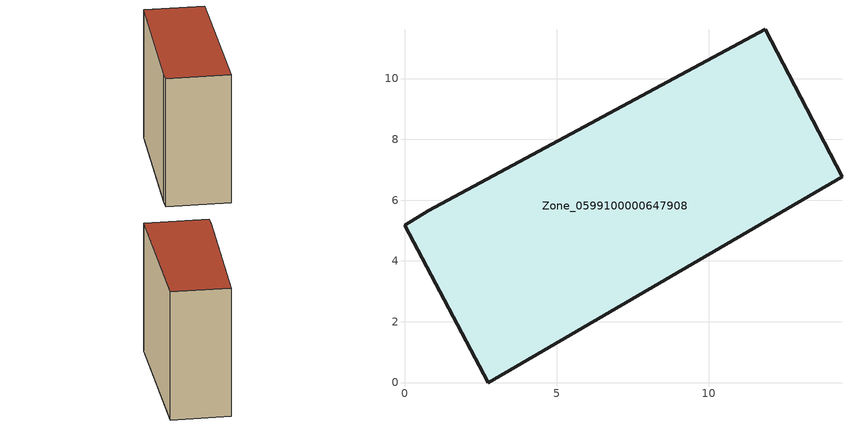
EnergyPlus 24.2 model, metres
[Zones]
Zone_0599100000647908
 floor ground (C_G): 14.39,6.77 2.75,0 0,5.17 0.78,5.66 11.86,11.62 z0
 wall outside (C_F): 2.75,0 14.39,6.77 11.86,11.62 0.78,5.66 0,5.17 2.75,0 z0:12.84
 roof outside (C_R): 11.86,11.62 0.78,5.66 0,5.17 2.75,0 14.39,6.77 z12.84
[BUILDING]
Pand.0599100000647908: North Axis=0; Terrain=City; Loads Convergence Tolerance Value=0.04; Temperature Convergence Tolerance Value=0.4; Solar Distribution=FullExterior; Maximum Number of Warmup Days=25; Minimum Number of Warmup Days=1
[Site:Location]
Rotterdam.The.Hague.AP_ZH_NLD Design_Conditions: Latitude=51.96; Longitude=4.45; Time Zone=1; Elevation=-4.5
[SITE:GROUNDTEMPERATURE:BUILDINGSURFACE]
18, 18, 18, 18, 18, 18, 18, 18, 18, 18, 18, 18
[MATERIAL] Thermal Absorptance=0.9; Solar Absorptance=0.7; Visible Absorptance=0.7
Name | Roughness | Thickness | Conductivity | Density | Specific Heat
G.TI.1946 | MediumSmooth | 0.15 | 1 | 540 | 1210
F.TI.1946 | Rough | 0.3 | 0.857143 | 1920 | 840
R.TI.1946 | MediumRough | 0.2 | 0.1 | 1500 | 1000
[CONSTRUCTION]
C_G: G.TI.1946
C_F: F.TI.1946
C_R: R.TI.1946
[ZONE]
Zone_0599100000647908: Type=1; Multiplier=1; Ceiling Height=Autocalculate; Volume=Autocalculate; Floor Area=autocalculate; Part of Total Floor Area=Yes
[ZONEINFILTRATION:DESIGNFLOWRATE]
Infil_Zone_0599100000647908: Zone or ZoneList or Space or SpaceList=Zone_0599100000647908; Schedule=AlwaysOn; Design Flow Rate Calculation Method=Flow/Area; Flow Rate per Floor Area=0.003; Constant Term Coefficient=1; Temperature Term Coefficient=0; Velocity Term Coefficient=0; Velocity Squared Term Coefficient=0
[HVACTEMPLATE:ZONE:IDEALLOADSAIRSYSTEM]
Zone_0599100000647908: Maximum Heating Supply Air Temperature=50; Minimum Cooling Supply Air Temperature=13; Maximum Heating Supply Air Humidity Ratio=0.0156; Minimum Cooling Supply Air Humidity Ratio=0.0077; Heating Limit=NoLimit; Cooling Limit=NoLimit; Dehumidification Control Type=ConstantSensibleHeatRatio; Cooling Sensible Heat Ratio=0.7; Dehumidification Setpoint=60; Humidification Control Type=None; Humidification Setpoint=30; Outdoor Air Method=None; Outdoor Air Flow Rate per Person=0.00944; Outdoor Air Flow Rate per Zone Floor Area=0; Outdoor Air Flow Rate per Zone=0; Demand Controlled Ventilation Type=None; Outdoor Air Economizer Type=NoEconomizer; Heat Recovery Type=None; Sensible Heat Recovery Effectiveness=0.7; Latent Heat Recovery Effectiveness=0.65
[ZONECONTROL:THERMOSTAT]
ThermostatControl_Zone_0599100000647908: Zone or ZoneList=Zone_0599100000647908; Control Type Schedule=DualSetpointControlType; Control 1=Thermostat_Zone_0599100000647908; Temperature Difference Between Cutout And Setpoint=0
[THERMOSTATSETPOINT:DUALSETPOINT]
Thermostat_Zone_0599100000647908: Heating Setpoint Temperature Schedule=HeatingSetpoint_Zone_0599100000647908; Cooling Setpoint Temperature Schedule=CoolingSetpoint_Zone_0599100000647908
[SCHEDULE:COMPACT]
HeatingSetpoint_Zone_0599100000647908: Through: 12/31, For: AllDays, Until: 24:00, 21
CoolingSetpoint_Zone_0599100000647908: Through: 12/31, For: AllDays, Until: 24:00, 24
DualSetpointControlType: Through: 12/31, For: AllDays, Until: 24:00, 4
AlwaysOn: Through: 12/31, For: AllDays, Until: 24:00, 1
